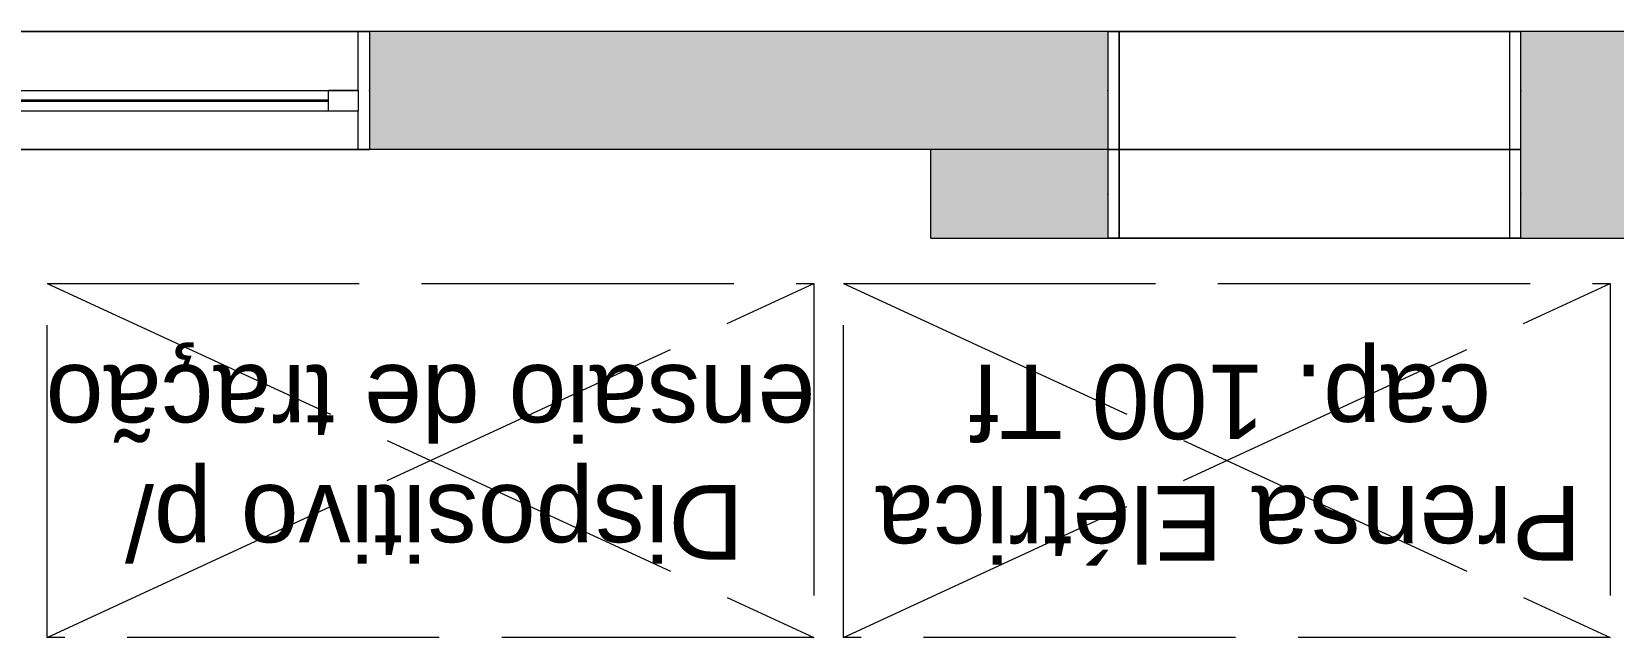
# Model space of a CAD drawing. Header units: metres. Extents: x 512 to 829, y -209 to 245.
# Drawn here: x 728.423 to 731.104, y -74.054 to -73.027 of the extents above; entities that cross this region are included whole.
import ezdxf

# ---------------------------------------------------------------- set-up
doc = ezdxf.new("R2010")
doc.units = ezdxf.units.M
doc.header["$LTSCALE"] = 0.508
doc.set_wipeout_variables(frame=1)
doc.header["$PDSIZE"] = -2
doc.linetypes.add('STYLE_03', pattern=[1.25, 1.04164, -0.20836])
for name, color, linetype, lineweight in [('CONTORNO', 7, 'Continuous', 15), ('None', 7, 'Continuous', 5), ('NãoImprimir', 7, 'Continuous', 5), ('Peitoris', 2, 'Continuous', 5), ('Telhado-Princ', 7, 'Continuous', 5)]:
    doc.layers.add(name, color=color, linetype=linetype, lineweight=lineweight)
doc.styles.add('Arial', font='arial.ttf')

# ---------------------------------------------------------------- blocks, each defined once
blk = doc.blocks.new('Grupo-1856')
at = {"color": 7, "linetype": 'Continuous', "lineweight": 5}
for points in [[(-1.25, 0.1), (-1.23095, 0.1), (-1.23095, -0.1), (-1.25, -0.1)], [(1.23095, 0.1), (1.25, 0.1), (1.25, -0.1), (1.23095, -0.1)]]:
    blk.add_wipeout(points, dxfattribs=at).dxf.layer = 'None'
at = {"layer": 'None', "color": 7, "linetype": 'Continuous', "lineweight": 5}
for points in [[(-1.25, 0.1), (-1.23095, 0.1), (-1.23095, -0.1), (-1.25, -0.1)], [(1.23095, 0.1), (1.25, 0.1), (1.25, -0.1), (1.23095, -0.1)]]:
    blk.add_lwpolyline(points, close=True, dxfattribs=at)
blk = doc.blocks.new('Grupo-1857')
at = {"layer": 'None', "color": 7}
blk.add_blockref('Grupo-1856', (0, 0), dxfattribs=at)
at = {"layer": 'None', "color": 7, "linetype": 'Continuous', "lineweight": 5}
for p, q in [((-1.25, 0.1), (-1.23095, 0.1)), ((-1.23095, 0.1), (-1.23095, -0.1)), ((1.25, 0.1), (1.23095, 0.1)), ((1.23095, 0.1), (1.23095, -0.1)), ((-1.25, -0.1), (-1.23095, -0.1)), ((1.25, -0.1), (1.23095, -0.1))]:
    blk.add_line(p, q, dxfattribs=at)
blk = doc.blocks.new('Grupo-1858')
at = {"layer": 'None', "color": 7, "linetype": 'Continuous', "lineweight": 5}
for p, q in [((-1.23095, 0.034925), (-1.23095, 0)), ((1.23095, 0.034925), (1.23095, 0))]:
    blk.add_line(p, q, dxfattribs=at)
blk = doc.blocks.new('Grupo-1859')
at = {"color": 7, "linetype": 'Continuous', "lineweight": 5}
for points in [[(-1.23095, 0.034925), (-1.18015, 0.034925), (-1.18015, 0), (-1.23095, 0)], [(1.18015, 0.034925), (1.23095, 0.034925), (1.23095, 0), (1.18015, 0)]]:
    blk.add_wipeout(points, dxfattribs=at).dxf.layer = 'None'
at = {"layer": 'None', "color": 7, "linetype": 'Continuous', "lineweight": 5}
for points in [[(-1.23095, 0.034925), (-1.18015, 0.034925), (-1.18015, 0), (-1.23095, 0)], [(1.18015, 0.034925), (1.23095, 0.034925), (1.23095, 0), (1.18015, 0)]]:
    blk.add_lwpolyline(points, close=True, dxfattribs=at)
blk = doc.blocks.new('Grupo-1860')
at = {"layer": 'None', "color": 7}
blk.add_blockref('Grupo-1858', (0, 0), dxfattribs=at)
at = {"color": 7, "linetype": 'Continuous', "lineweight": 5}
blk.add_wipeout([(-1.18015, 0.034925), (1.18015, 0.034925), (1.18015, 0), (-1.18015, 0)], dxfattribs=at).dxf.layer = 'None'
at = {"layer": 'None', "color": 7, "linetype": 'Continuous', "lineweight": 5}
blk.add_lwpolyline([(-1.18015, 0.034925), (1.18015, 0.034925), (1.18015, 0), (-1.18015, 0)], close=True, dxfattribs=at)
at = {"layer": 'None', "color": 7}
blk.add_blockref('Grupo-1859', (0, 0), dxfattribs=at)
at = {"layer": 'None', "color": 7, "linetype": 'Continuous', "lineweight": 5}
for p, q in [((-1.23095, 0.034925), (-1.18015, 0.034925)), ((-1.18015, 0.034925), (-1.18015, 0)), ((1.23095, 0.034925), (1.18015, 0.034925)), ((1.18015, 0.034925), (1.18015, 0)), ((-1.23095, 0), (-1.18015, 0)), ((1.23095, 0), (1.18015, 0))]:
    blk.add_line(p, q, dxfattribs=at)
blk = doc.blocks.new('Grupo-1861')
at = {"color": 7, "linetype": 'Continuous', "lineweight": 9}
blk.add_wipeout([(-1.1802, 0.0181), (1.1802, 0.0181), (1.1802, 0.0168), (-1.1802, 0.0168)], dxfattribs=at).dxf.layer = 'None'
blk = doc.blocks.new('Grupo-1862')
at = {"layer": 'None', "color": 7}
blk.add_blockref('Grupo-1861', (0, 0), dxfattribs=at)
at = {"layer": 'None', "color": 7, "linetype": 'Continuous', "lineweight": 25}
for p, q in [((-1.1802, 0.0181), (1.1802, 0.0181)), ((-1.1802, 0.0168), (1.1802, 0.0168))]:
    blk.add_line(p, q, dxfattribs=at)
blk = doc.blocks.new('Grupo-1863')
at = {"layer": 'None', "color": 7, "linetype": 'Continuous', "lineweight": 20}
for p, q in [((1.25, 0.1), (-1.25, 0.1)), ((1.25, -0.1), (-1.25, -0.1))]:
    blk.add_line(p, q, dxfattribs=at)
blk = doc.blocks.new('Window (2D)-168')
at = {"color": 7, "linetype": 'Continuous', "lineweight": 5}
blk.add_wipeout([(-1.25, 0.1), (1.25, 0.1), (1.25, -0.1), (-1.25, -0.1)], dxfattribs=at).dxf.layer = 'None'
at = {"layer": 'None', "color": 7}
blk.add_blockref('Grupo-1857', (0, 0), dxfattribs=at)
at = {"layer": 'None', "color": 7, "linetype": 'Continuous', "lineweight": 5}
for p, q in [((-1.25, 0.1), (1.25, 0.1)), ((-1.25, -0.1), (1.25, -0.1))]:
    blk.add_line(p, q, dxfattribs=at)
at = {"layer": 'NãoImprimir', "linetype": 'Continuous'}
for p in [(-1.25, 0), (1.25, 0)]:
    blk.add_point(p, dxfattribs=at)
at = {"layer": 'Peitoris'}
blk.add_blockref('Grupo-1860', (0, 0), dxfattribs=at)
blk.add_blockref('Grupo-1862', (0, 0), dxfattribs=at)
at = {"layer": 'Telhado-Princ'}
blk.add_blockref('Grupo-1863', (0, 0), dxfattribs=at)
blk = doc.blocks.new('Grupo-1867')
at = {"color": 7, "linetype": 'Continuous', "lineweight": 5}
for points in [[(-0.35, 0.1), (-0.33095, 0.1), (-0.33095, -0.1), (-0.35, -0.1)], [(0.33095, 0.1), (0.35, 0.1), (0.35, -0.1), (0.33095, -0.1)]]:
    blk.add_wipeout(points, dxfattribs=at).dxf.layer = 'None'
at = {"layer": 'None', "color": 7, "linetype": 'Continuous', "lineweight": 5}
for points in [[(-0.35, 0.1), (-0.33095, 0.1), (-0.33095, -0.1), (-0.35, -0.1)], [(0.33095, 0.1), (0.35, 0.1), (0.35, -0.1), (0.33095, -0.1)]]:
    blk.add_lwpolyline(points, close=True, dxfattribs=at)
blk = doc.blocks.new('Grupo-1868')
at = {"layer": 'None', "color": 7}
blk.add_blockref('Grupo-1867', (0, 0), dxfattribs=at)
at = {"layer": 'None', "color": 7, "linetype": 'Continuous', "lineweight": 5}
for p, q in [((-0.35, 0.1), (-0.33095, 0.1)), ((-0.33095, 0.1), (-0.33095, -0.1)), ((0.35, 0.1), (0.33095, 0.1)), ((0.33095, 0.1), (0.33095, -0.1)), ((-0.35, -0.1), (-0.33095, -0.1)), ((0.35, -0.1), (0.33095, -0.1))]:
    blk.add_line(p, q, dxfattribs=at)
blk = doc.blocks.new('Grupo-1869')
at = {"layer": 'None', "color": 7, "linetype": 'Continuous', "lineweight": 20}
for p, q in [((0.35, 0.1), (-0.35, 0.1)), ((0.35, -0.1), (-0.35, -0.1))]:
    blk.add_line(p, q, dxfattribs=at)
blk = doc.blocks.new('Window (2D)-170')
at = {"color": 7, "linetype": 'Continuous', "lineweight": 5}
blk.add_wipeout([(-0.35, 0.1), (0.35, 0.1), (0.35, -0.1), (-0.35, -0.1)], dxfattribs=at).dxf.layer = 'None'
at = {"layer": 'None', "color": 7}
blk.add_blockref('Grupo-1868', (0, 0), dxfattribs=at)
at = {"layer": 'None', "color": 7, "linetype": 'Continuous', "lineweight": 5}
for p, q in [((-0.35, 0.1), (0.35, 0.1)), ((-0.35, -0.1), (0.35, -0.1))]:
    blk.add_line(p, q, dxfattribs=at)
at = {"layer": 'NãoImprimir', "linetype": 'Continuous'}
for p in [(-0.35, 0), (0.35, 0)]:
    blk.add_point(p, dxfattribs=at)
at = {"layer": 'Telhado-Princ'}
blk.add_blockref('Grupo-1869', (0, 0), dxfattribs=at)
blk = doc.blocks.new('Grupo-1870')
at = {"color": 7, "linetype": 'Continuous', "lineweight": 5}
for points in [[(-0.35, 0.075), (-0.33095, 0.075), (-0.33095, -0.075), (-0.35, -0.075)], [(0.33095, 0.075), (0.35, 0.075), (0.35, -0.075), (0.33095, -0.075)]]:
    blk.add_wipeout(points, dxfattribs=at).dxf.layer = 'None'
at = {"layer": 'None', "color": 7, "linetype": 'Continuous', "lineweight": 5}
for points in [[(-0.35, 0.075), (-0.33095, 0.075), (-0.33095, -0.075), (-0.35, -0.075)], [(0.33095, 0.075), (0.35, 0.075), (0.35, -0.075), (0.33095, -0.075)]]:
    blk.add_lwpolyline(points, close=True, dxfattribs=at)
blk = doc.blocks.new('Grupo-1871')
at = {"layer": 'None', "color": 7}
blk.add_blockref('Grupo-1870', (0, 0), dxfattribs=at)
at = {"layer": 'None', "color": 7, "linetype": 'Continuous', "lineweight": 5}
for p, q in [((-0.35, 0.075), (-0.33095, 0.075)), ((-0.33095, 0.075), (-0.33095, -0.075)), ((0.35, 0.075), (0.33095, 0.075)), ((0.33095, 0.075), (0.33095, -0.075)), ((-0.35, -0.075), (-0.33095, -0.075)), ((0.35, -0.075), (0.33095, -0.075))]:
    blk.add_line(p, q, dxfattribs=at)
blk = doc.blocks.new('Grupo-1872')
at = {"layer": 'None', "color": 7, "linetype": 'Continuous', "lineweight": 20}
for p, q in [((0.35, 0.075), (-0.35, 0.075)), ((0.35, -0.075), (-0.35, -0.075))]:
    blk.add_line(p, q, dxfattribs=at)
blk = doc.blocks.new('Window (2D)-171')
at = {"color": 7, "linetype": 'Continuous', "lineweight": 5}
blk.add_wipeout([(-0.35, 0.075), (0.35, 0.075), (0.35, -0.075), (-0.35, -0.075)], dxfattribs=at).dxf.layer = 'None'
at = {"layer": 'None', "color": 7}
blk.add_blockref('Grupo-1871', (0, 0), dxfattribs=at)
at = {"layer": 'None', "color": 7, "linetype": 'Continuous', "lineweight": 5}
for p, q in [((-0.35, 0.075), (0.35, 0.075)), ((-0.35, -0.075), (0.35, -0.075))]:
    blk.add_line(p, q, dxfattribs=at)
at = {"layer": 'NãoImprimir', "linetype": 'Continuous'}
for p in [(-0.35, 0), (0.35, 0)]:
    blk.add_point(p, dxfattribs=at)
at = {"layer": 'Telhado-Princ'}
blk.add_blockref('Grupo-1872', (0, 0), dxfattribs=at)

msp = doc.modelspace()

# ---------------------------------------------------------------- linework, layer by layer
at = {"layer": 'None', "color": 7, "linetype": 'Continuous', "lineweight": 18}
for p, q in [((730.2471, -73.0266), (728.9955, -73.0266)), ((734.0413, -73.0266), (730.9471, -73.0266)), ((730.2471, -73.2266), (728.9955, -73.2266)), ((729.9471, -73.3766), (729.9471, -73.2266)), ((729.9471, -73.3766), (730.2471, -73.3766)), ((730.9471, -73.3766), (731.3152, -73.3766))]:
    msp.add_line(p, q, dxfattribs=at)
at = {"layer": 'None', "color": 7, "linetype": 'STYLE_03', "lineweight": 5}
for p, q in [((728.4487, -74.0537), (728.4487, -73.4537)), ((728.4487, -73.4537), (729.7487, -73.4537)), ((728.4487, -73.4537), (729.7487, -74.0537)), ((728.4487, -74.0537), (729.7487, -73.4537)), ((729.7487, -73.4537), (729.7487, -74.0537)), ((729.7987, -74.0537), (729.7987, -73.4537)), ((729.7987, -73.4537), (731.0987, -73.4537)), ((729.7987, -73.4537), (731.0987, -74.0537)), ((729.7987, -74.0537), (731.0987, -73.4537)), ((731.0987, -73.4537), (731.0987, -74.0537)), ((729.7487, -74.0537), (728.4487, -74.0537)), ((731.0987, -74.0537), (729.7987, -74.0537))]:
    msp.add_line(p, q, dxfattribs=at)
at = {"layer": 'None', "color": 250, "linetype": 'Continuous'}
for points in [[(730.2471, -73.0266), (730.2471, -73.2266), (728.9955, -73.0266), (728.9955, -73.2266)], [(734.0413, -73.0266), (734.0413, -73.2266), (730.9471, -73.0266), (730.9471, -73.2266)]]:
    msp.add_solid(points, dxfattribs=at)

# ---------------------------------------------------------------- texts
at = {"layer": 'CONTORNO', "color": 7, "linetype": 'Continuous', "lineweight": 0, "style": 'Arial'}
for s, p in [('ensaio de tração', (729.7511, -73.5921)), ('cap. 100 Tf', (730.8966, -73.5913)), ('Dispositivo p/', (729.6302, -73.7956)), ('Prensa Elétrica', (731.05, -73.7971))]:
    msp.add_text(s, height=0.12632, rotation=180, dxfattribs=at).set_placement(p)

# ---------------------------------------------------------------- next in the draw order: block references
at = {"layer": 'None', "color": 7, "rotation": 180}
msp.add_blockref('Window (2D)-168', (727.7455, -73.1266), dxfattribs=at)
at = {"layer": 'None', "color": 7, "xscale": -1}
msp.add_blockref('Window (2D)-170', (730.5971, -73.1266), dxfattribs=at)

# ---------------------------------------------------------------- next in the draw order: linework, layer by layer
at = {"layer": 'None', "color": 250, "linetype": 'Continuous'}
for points in [[(729.9471, -73.3766), (729.9471, -73.2266), (730.2471, -73.3766), (730.2471, -73.2266)], [(730.9471, -73.3766), (730.9471, -73.2266), (731.3152, -73.3766), (731.4451, -73.2266)]]:
    msp.add_solid(points, dxfattribs=at)

# ---------------------------------------------------------------- next in the draw order: block references
at = {"layer": 'None', "color": 7, "xscale": -1}
msp.add_blockref('Window (2D)-171', (730.5971, -73.3016), dxfattribs=at)

doc.saveas('drawing.dxf')
